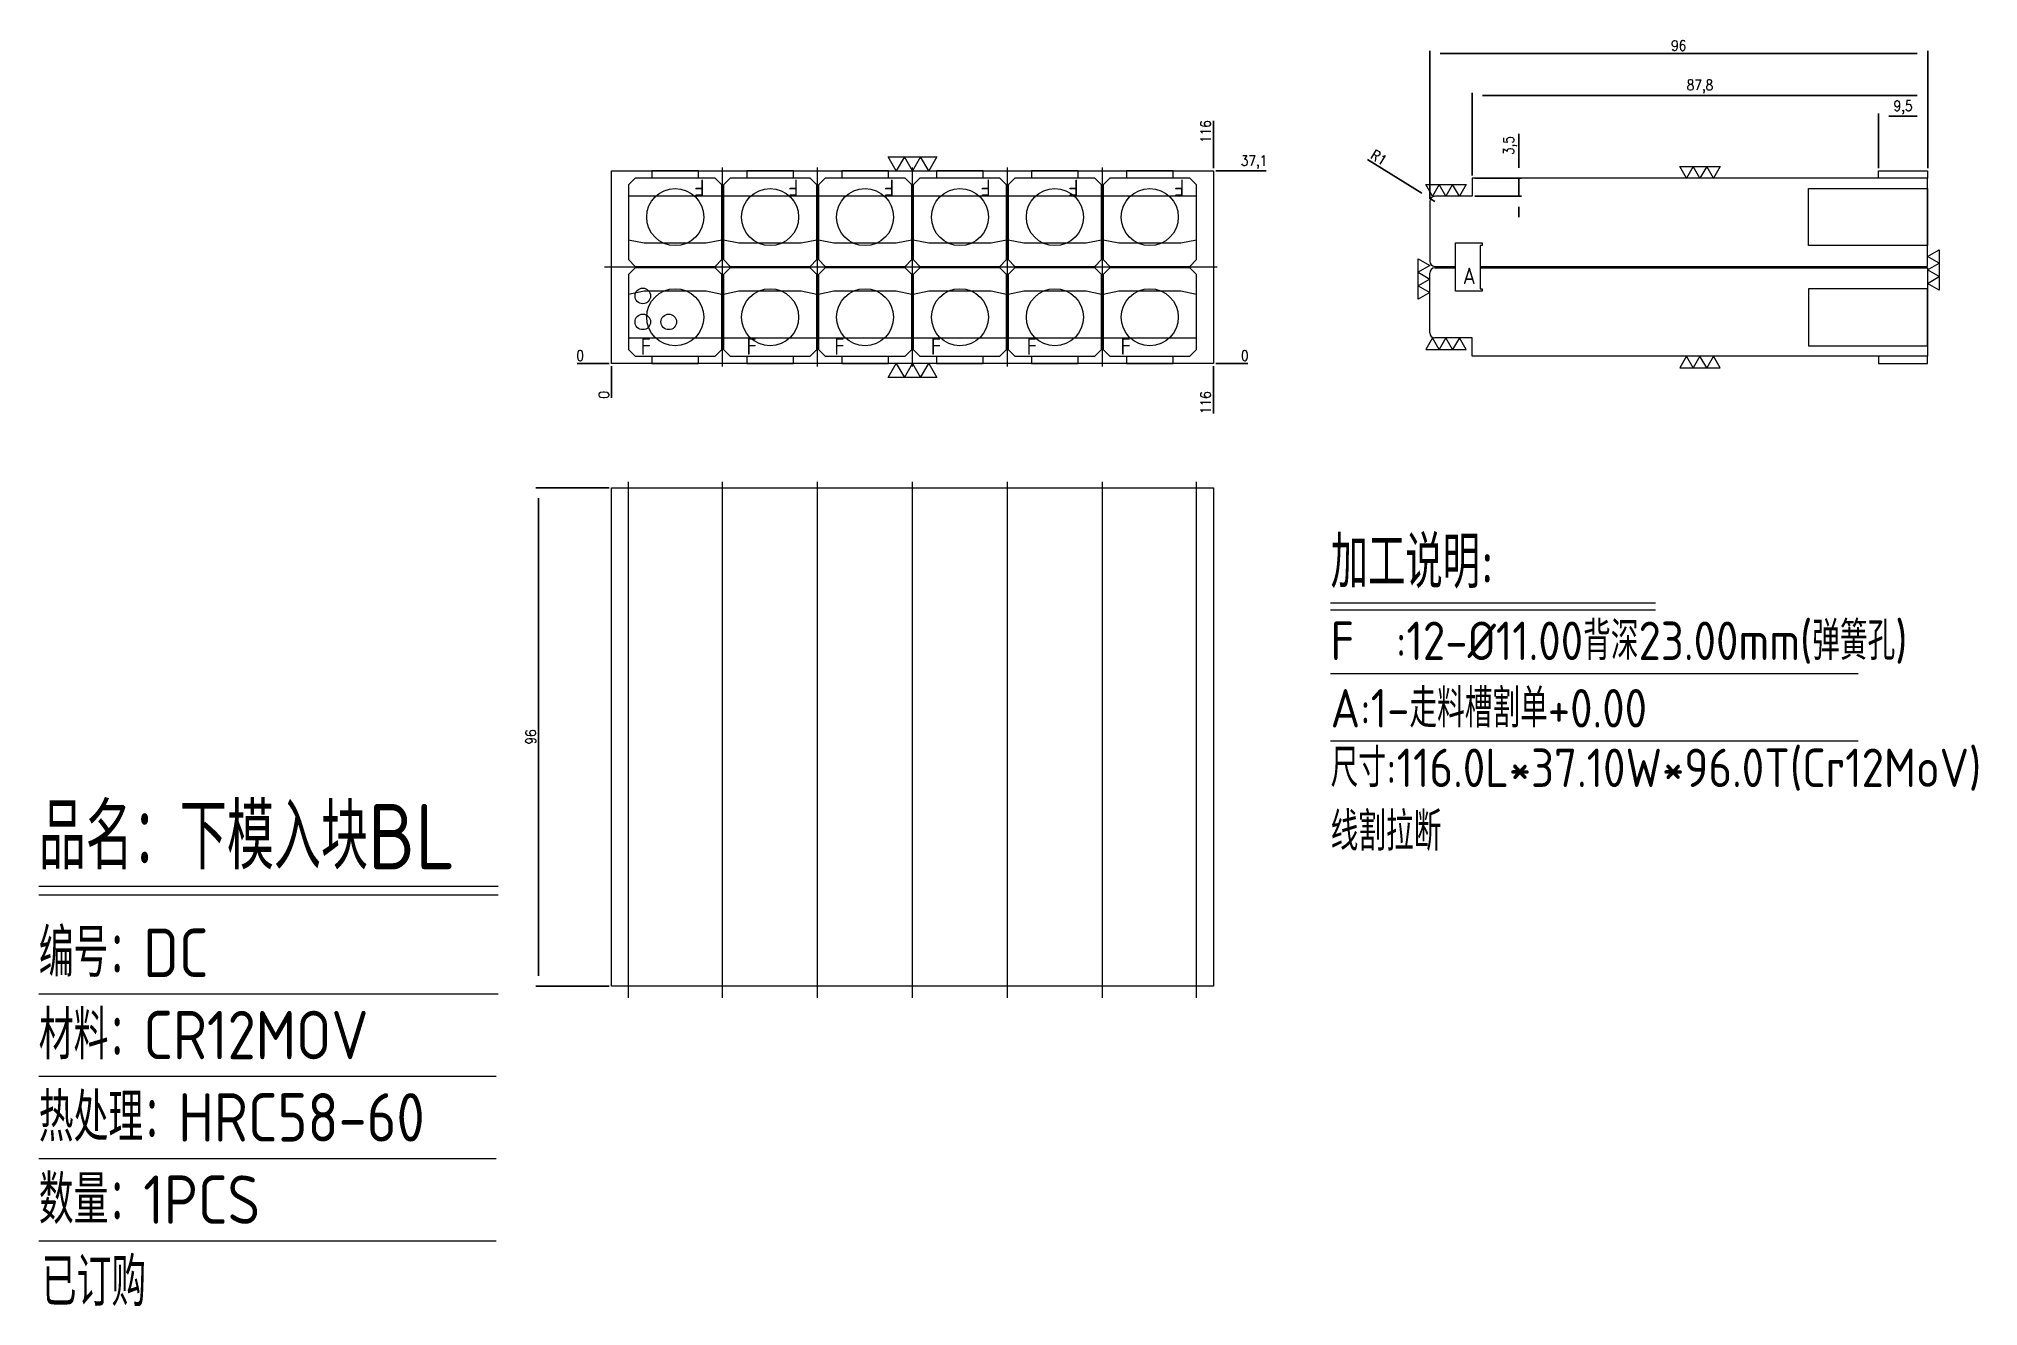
# Model space of a CAD drawing. Header units: millimetres. Extents: x 104479 to 104853, y 633 to 878.
import ezdxf
from ezdxf.enums import TextEntityAlignment as Align

# ---------------------------------------------------------------- set-up
doc = ezdxf.new("R2010")
doc.units = ezdxf.units.MM
doc.linetypes.add('HIDDEN', pattern=[0])
for name, color, linetype in [('DIE_P', 2, 'Continuous'), ('DIM', 4, 'Continuous'), ('PRESS', 3, 'Continuous'), ('TEXT', 4, 'Continuous')]:
    doc.layers.add(name, color=color, linetype=linetype)
doc.styles.add('gbenor', font='gbenor.shx', dxfattribs={"bigfont": 'gbcbig.shx'})
doc.styles.get("Standard").update_dxf_attribs({"font": 'txt.shx', "width": 0.85, "bigfont": 'ctxt.shx'})
doc.dimstyles.new('T-2-WX', dxfattribs={"dimtxt": 2, "dimasz": 2, "dimexe": 0.5, "dimexo": 0.5, "dimgap": 0.5, "dimtad": 1, "dimtxsty": 'Standard', "dimblk": 'OPEN30', "dimcen": 0, "dimazin": 3, "dimtfac": 1, "dimtmove": 0, "dimatfit": 3, "dimldrblk": 'OPEN30', "dimlwd": -1, "dimlwe": -1})

# ---------------------------------------------------------------- blocks, each defined once
blk = doc.blocks.new('*D7579')
at = {"layer": 'Defpoints', "color": 0}
for p in [(104843.46, 862.8), (104833.96, 852.26), (104843.46, 852.26)]:
    blk.add_point(p, dxfattribs=at)
at = {"layer": 'DIM', "color": 0}
for p, q in [((104833.96, 852.76), (104833.96, 863.3)), ((104835.96, 862.8), (104841.46, 862.8)), ((104843.46, 852.76), (104843.46, 863.3))]:
    blk.add_line(p, q, dxfattribs=at)
at = {"layer": 'DIM', "color": 0, "lineweight": 5, "insert": (104838.71, 864.49), "char_height": 2, "attachment_point": 5}
blk.add_mtext('9,5', dxfattribs=at)
blk = doc.blocks.new('_Open30')
blk = doc.blocks.new('*D7580')
at = {"layer": 'Defpoints', "color": 0}
for p in [(104843.46, 874.9), (104843.46, 852.26), (104747.46, 846.36)]:
    blk.add_point(p, dxfattribs=at)
at = {"layer": 'DIM', "color": 0}
for p, q in [((104747.46, 846.86), (104747.46, 875.4)), ((104843.46, 852.76), (104843.46, 875.4)), ((104749.46, 874.9), (104841.46, 874.9))]:
    blk.add_line(p, q, dxfattribs=at)
at = {"layer": 'DIM', "color": 0, "lineweight": 5, "insert": (104795.46, 876.4), "char_height": 2, "attachment_point": 5}
blk.add_mtext('96', dxfattribs=at)
blk = doc.blocks.new('*D7581')
at = {"layer": 'Defpoints', "color": 0}
for p in [(104747.61, 846.89), (104748.46, 846.36)]:
    blk.add_point(p, dxfattribs=at)
at = {"layer": 'DIM', "color": 0}
for p, q in [((104745.91, 847.94), (104735.46, 854.42)), ((104748.46, 846.36), (104747.61, 846.89))]:
    blk.add_line(p, q, dxfattribs=at)
at = {"layer": 'DIM', "color": 0, "lineweight": 5, "insert": (104737.64, 854.83), "char_height": 2, "attachment_point": 5, "rotation": 328.2061}
blk.add_mtext('R1', dxfattribs=at)
blk = doc.blocks.new('*D7582')
at = {"layer": 'Defpoints', "color": 0}
for p in [(104843.46, 866.8), (104755.66, 850.86), (104843.46, 852.26)]:
    blk.add_point(p, dxfattribs=at)
at = {"layer": 'DIM', "color": 0}
for p, q in [((104755.66, 851.36), (104755.66, 867.3)), ((104757.66, 866.8), (104841.46, 866.8)), ((104843.46, 852.76), (104843.46, 867.3))]:
    blk.add_line(p, q, dxfattribs=at)
at = {"layer": 'DIM', "color": 0, "lineweight": 5, "insert": (104799.56, 868.5), "char_height": 2, "attachment_point": 5}
blk.add_mtext('87,8', dxfattribs=at)
blk = doc.blocks.new('*D7583')
at = {"layer": 'Defpoints', "color": 0}
for p in [(104755.66, 850.86), (104764.67, 850.86), (104755.66, 847.36)]:
    blk.add_point(p, dxfattribs=at)
at = {"layer": 'DIM', "color": 0}
for p, q in [((104764.67, 852.86), (104764.67, 859.42)), ((104756.16, 850.86), (104765.17, 850.86)), ((104764.67, 847.36), (104764.67, 850.86)), ((104756.16, 847.36), (104765.17, 847.36)), ((104764.67, 845.36), (104764.67, 843.36))]:
    blk.add_line(p, q, dxfattribs=at)
at = {"layer": 'DIM', "color": 0, "lineweight": 5, "insert": (104762.98, 857.14), "char_height": 2, "attachment_point": 5, "rotation": 90}
blk.add_mtext('3,5', dxfattribs=at)
blk = doc.blocks.new('*D7584')
at = {"layer": 'Defpoints', "color": 0}
for p in [(104589.74, 791.18), (104575.65, 695.18), (104589.74, 695.18)]:
    blk.add_point(p, dxfattribs=at)
at = {"layer": 'DIM', "color": 0}
for p, q in [((104589.24, 791.18), (104575.15, 791.18)), ((104575.65, 789.18), (104575.65, 697.18)), ((104589.24, 695.18), (104575.15, 695.18))]:
    blk.add_line(p, q, dxfattribs=at)
at = {"layer": 'DIM', "color": 0, "lineweight": 5, "insert": (104574.15, 743.18), "char_height": 2, "attachment_point": 5, "rotation": 90}
blk.add_mtext('96', dxfattribs=at)
blk = doc.blocks.new('*D7585')
at = {"layer": 'Defpoints', "color": 0}
for p in [(104589.74, 815.16), (104705.74, 815.16), (104710.74, 815.16)]:
    blk.add_point(p, dxfattribs=at)
at = {"layer": 'DIM', "color": 0}
blk.add_line((104706.24, 815.16), (104712.37, 815.16), dxfattribs=at)
at = {"layer": 'DIM', "color": 0, "lineweight": 5, "insert": (104711.81, 816.66), "char_height": 2, "attachment_point": 5}
blk.add_mtext('0', dxfattribs=at)
blk = doc.blocks.new('*D7586')
at = {"layer": 'Defpoints', "color": 0}
for p in [(104705.74, 852.26), (104710.74, 852.26), (104589.74, 815.16)]:
    blk.add_point(p, dxfattribs=at)
at = {"layer": 'DIM', "color": 0}
blk.add_line((104706.24, 852.26), (104715.94, 852.26), dxfattribs=at)
at = {"layer": 'DIM', "color": 0, "lineweight": 5, "insert": (104713.59, 853.95), "char_height": 2, "attachment_point": 5}
blk.add_mtext('37,1', dxfattribs=at)
blk = doc.blocks.new('*D7587')
at = {"layer": 'Defpoints', "color": 0}
for p in [(104584.74, 815.16), (104589.74, 815.16), (104589.74, 815.16)]:
    blk.add_point(p, dxfattribs=at)
at = {"layer": 'DIM', "color": 0}
blk.add_line((104589.24, 815.16), (104583.11, 815.16), dxfattribs=at)
at = {"layer": 'DIM', "color": 0, "lineweight": 5, "insert": (104583.67, 816.66), "char_height": 2, "attachment_point": 5}
blk.add_mtext('0', dxfattribs=at)
blk = doc.blocks.new('*D7588')
at = {"layer": 'Defpoints', "color": 0}
for p in [(104589.74, 815.16), (104705.74, 815.16), (104705.74, 810.16)]:
    blk.add_point(p, dxfattribs=at)
at = {"layer": 'DIM', "color": 0}
blk.add_line((104705.74, 814.66), (104705.74, 805.53), dxfattribs=at)
at = {"layer": 'DIM', "color": 0, "lineweight": 5, "insert": (104704.24, 807.6), "char_height": 2, "attachment_point": 5, "rotation": 90}
blk.add_mtext('116', dxfattribs=at)
blk = doc.blocks.new('*D7589')
at = {"layer": 'Defpoints', "color": 0}
for p in [(104589.74, 815.16), (104589.74, 815.16), (104589.74, 810.16)]:
    blk.add_point(p, dxfattribs=at)
at = {"layer": 'DIM', "color": 0}
blk.add_line((104589.74, 814.66), (104589.74, 808.53), dxfattribs=at)
at = {"layer": 'DIM', "color": 0, "lineweight": 5, "insert": (104588.24, 809.1), "char_height": 2, "attachment_point": 5, "rotation": 90}
blk.add_mtext('0', dxfattribs=at)
blk = doc.blocks.new('*D7590')
at = {"layer": 'Defpoints', "color": 0}
for p in [(104705.74, 857.26), (104705.74, 852.26), (104589.74, 815.16)]:
    blk.add_point(p, dxfattribs=at)
at = {"layer": 'DIM', "color": 0}
blk.add_line((104705.74, 852.76), (104705.74, 861.89), dxfattribs=at)
at = {"layer": 'DIM', "color": 0, "lineweight": 5, "insert": (104704.24, 859.83), "char_height": 2, "attachment_point": 5, "rotation": 90}
blk.add_mtext('116', dxfattribs=at)

msp = doc.modelspace()

# ---------------------------------------------------------------- linework, layer by layer
at = {"layer": 'DIE_P', "color": 1, "lineweight": 5}
for p, q in [((104611.141, 814.585, 0), (104611.141, 852.926, 0)), ((104629.441, 814.585, 0), (104629.441, 852.926, 0)), ((104647.741, 814.585, 0), (104647.741, 852.926, 0)), ((104666.041, 814.585, 0), (104666.041, 852.926, 0)), ((104684.341, 814.585, 0), (104684.341, 852.926, 0)), ((104706.469, 833.712, 0), (104588.379, 833.712, 0)), ((104592.991, 692.932, 0), (104592.991, 792.338, 0)), ((104611.141, 692.932, 0), (104611.141, 792.338, 0)), ((104629.441, 692.932, 0), (104629.441, 792.338, 0)), ((104647.741, 692.932, 0), (104647.741, 792.338, 0)), ((104666.041, 692.932, 0), (104666.041, 792.338, 0)), ((104684.341, 692.932, 0), (104684.341, 792.338, 0)), ((104702.491, 692.932, 0), (104702.491, 792.338, 0))]:
    msp.add_line(p, q, dxfattribs=at)
at = {"layer": 'DIE_P', "linetype": 'Continuous', "lineweight": 5}
for p, q in [((104606.491, 850.862, 0), (104597.491, 850.862, 0)), ((104624.791, 850.862, 0), (104615.791, 850.862, 0)), ((104643.091, 850.862, 0), (104634.091, 850.862, 0)), ((104661.391, 850.862, 0), (104652.391, 850.862, 0)), ((104679.691, 850.862, 0), (104670.691, 850.862, 0)), ((104697.991, 850.862, 0), (104688.991, 850.862, 0)), ((104843.458, 850.862, 0), (104755.658, 850.862, 0)), ((104755.658, 850.862, 0), (104755.658, 847.362, 0)), ((104843.458, 833.862, 0), (104843.458, 850.862, 0)), ((104747.458, 846.362, 0), (104747.458, 834.862, 0)), ((104755.658, 847.362, 0), (104748.458, 847.362, 0)), ((104748.458, 833.862, 0), (104752.458, 833.862, 0)), ((104757.158, 833.862, 0), (104843.458, 833.862, 0)), ((104747.458, 821.062, 0), (104747.458, 832.562, 0)), ((104748.458, 833.562, 0), (104752.458, 833.562, 0)), ((104757.158, 833.562, 0), (104843.458, 833.562, 0)), ((104843.458, 833.562, 0), (104843.458, 816.562, 0)), ((104755.658, 820.062, 0), (104748.458, 820.062, 0)), ((104755.658, 816.562, 0), (104755.658, 820.062, 0)), ((104597.491, 816.562, 0), (104606.491, 816.562, 0)), ((104615.791, 816.562, 0), (104624.791, 816.562, 0)), ((104634.091, 816.562, 0), (104643.091, 816.562, 0)), ((104652.391, 816.562, 0), (104661.391, 816.562, 0)), ((104670.691, 816.562, 0), (104679.691, 816.562, 0)), ((104688.991, 816.562, 0), (104697.991, 816.562, 0)), ((104843.458, 816.562, 0), (104755.658, 816.562, 0))]:
    msp.add_line(p, q, dxfattribs=at)
at = {"layer": 'DIE_P', "color": 4, "lineweight": 5, "elevation": 0}
for points in [[(104652.417, 854.962), (104650.858, 852.262), (104649.299, 854.962), (104647.741, 852.262), (104646.182, 854.962), (104644.623, 852.262), (104643.064, 854.962), (104652.417, 854.962)], [(104643.064, 812.462), (104644.623, 815.162), (104646.182, 812.462), (104647.741, 815.162), (104649.299, 812.462), (104650.858, 815.162), (104652.417, 812.462), (104643.064, 812.462)]]:
    msp.add_lwpolyline(points, close=True, dxfattribs=at)
at = {"layer": 'DIE_P', "color": 1, "linetype": 'Continuous', "lineweight": 5, "elevation": 0}
for points in [[(104592.991, 835.155), (104594.283, 833.862), (104609.698, 833.862), (104610.991, 835.155), (104610.991, 849.569), (104609.698, 850.862), (104606.491, 850.862), (104606.491, 852.262), (104597.491, 852.262), (104597.491, 850.862), (104594.283, 850.862), (104592.991, 849.569)], [(104611.291, 835.155), (104612.583, 833.862), (104627.998, 833.862), (104629.291, 835.155), (104629.291, 849.569), (104627.998, 850.862), (104624.791, 850.862), (104624.791, 852.262), (104615.791, 852.262), (104615.791, 850.862), (104612.583, 850.862), (104611.291, 849.569)], [(104629.591, 835.155), (104630.883, 833.862), (104646.298, 833.862), (104647.591, 835.155), (104647.591, 849.569), (104646.298, 850.862), (104643.091, 850.862), (104643.091, 852.262), (104634.091, 852.262), (104634.091, 850.862), (104630.883, 850.862), (104629.591, 849.569)], [(104647.891, 835.155), (104649.183, 833.862), (104664.598, 833.862), (104665.891, 835.155), (104665.891, 849.569), (104664.598, 850.862), (104661.391, 850.862), (104661.391, 852.262), (104652.391, 852.262), (104652.391, 850.862), (104649.183, 850.862), (104647.891, 849.569)], [(104666.191, 835.155), (104667.483, 833.862), (104682.898, 833.862), (104684.191, 835.155), (104684.191, 849.569), (104682.898, 850.862), (104679.691, 850.862), (104679.691, 852.262), (104670.691, 852.262), (104670.691, 850.862), (104667.483, 850.862), (104666.191, 849.569)], [(104684.491, 835.155), (104685.783, 833.862), (104701.198, 833.862), (104702.491, 835.155), (104702.491, 849.569), (104701.198, 850.862), (104697.991, 850.862), (104697.991, 852.262), (104688.991, 852.262), (104688.991, 850.862), (104685.783, 850.862), (104684.491, 849.569)], [(104757.158, 833.862), (104757.158, 829.562), (104757.558, 829.562), (104757.558, 829.062), (104752.458, 829.062), (104752.458, 833.862), (104752.458, 838.362), (104757.558, 838.362), (104757.558, 837.862), (104757.158, 837.862)], [(104610.991, 832.269), (104609.698, 833.562), (104594.283, 833.562), (104592.991, 832.269), (104592.991, 817.855), (104594.283, 816.562), (104597.491, 816.562), (104597.491, 815.162), (104606.491, 815.162), (104606.491, 816.562), (104609.698, 816.562), (104610.991, 817.855)], [(104629.291, 832.269), (104627.998, 833.562), (104612.583, 833.562), (104611.291, 832.269), (104611.291, 817.855), (104612.583, 816.562), (104615.791, 816.562), (104615.791, 815.162), (104624.791, 815.162), (104624.791, 816.562), (104627.998, 816.562), (104629.291, 817.855)], [(104647.591, 832.269), (104646.298, 833.562), (104630.883, 833.562), (104629.591, 832.269), (104629.591, 817.855), (104630.883, 816.562), (104634.091, 816.562), (104634.091, 815.162), (104643.091, 815.162), (104643.091, 816.562), (104646.298, 816.562), (104647.591, 817.855)], [(104665.891, 832.269), (104664.598, 833.562), (104649.183, 833.562), (104647.891, 832.269), (104647.891, 817.855), (104649.183, 816.562), (104652.391, 816.562), (104652.391, 815.162), (104661.391, 815.162), (104661.391, 816.562), (104664.598, 816.562), (104665.891, 817.855)], [(104684.191, 832.269), (104682.898, 833.562), (104667.483, 833.562), (104666.191, 832.269), (104666.191, 817.855), (104667.483, 816.562), (104670.691, 816.562), (104670.691, 815.162), (104679.691, 815.162), (104679.691, 816.562), (104682.898, 816.562), (104684.191, 817.855)], [(104702.491, 832.269), (104701.198, 833.562), (104685.783, 833.562), (104684.491, 832.269), (104684.491, 817.855), (104685.783, 816.562), (104688.991, 816.562), (104688.991, 815.162), (104697.991, 815.162), (104697.991, 816.562), (104701.198, 816.562), (104702.491, 817.855)]]:
    msp.add_lwpolyline(points, close=True, dxfattribs=at)
at = {"layer": 'DIE_P', "linetype": 'HIDDEN', "lineweight": 5, "elevation": 0}
for points in [[(104820.458, 848.862), (104843.458, 848.862), (104843.458, 837.862), (104820.458, 837.862)], [(104820.458, 818.562), (104843.458, 818.562), (104843.458, 829.562), (104820.458, 829.562)]]:
    msp.add_lwpolyline(points, close=True, dxfattribs=at)
at = {"layer": 'DIE_P', "linetype": 'Continuous', "lineweight": 5, "elevation": 0}
for points in [[(104833.958, 850.862), (104833.958, 852.262), (104843.458, 852.262), (104843.458, 850.862)], [(104833.958, 816.562), (104833.958, 815.162), (104843.458, 815.162), (104843.458, 816.562)]]:
    msp.add_lwpolyline(points, close=True, dxfattribs=at)
for points in [[(104610.991, 847.362), (104592.991, 847.362)], [(104629.291, 847.362), (104611.291, 847.362)], [(104647.591, 847.362), (104629.591, 847.362)], [(104665.891, 847.362), (104647.891, 847.362)], [(104684.191, 847.362), (104666.191, 847.362)], [(104702.491, 847.362), (104684.491, 847.362)], [(104592.991, 820.062), (104610.991, 820.062)], [(104611.291, 820.062), (104629.291, 820.062)], [(104629.591, 820.062), (104647.591, 820.062)], [(104647.891, 820.062), (104665.891, 820.062)], [(104666.191, 820.062), (104684.191, 820.062)], [(104684.491, 820.062), (104702.491, 820.062)]]:
    msp.add_lwpolyline(points, dxfattribs=at)
at = {"layer": 'DIE_P', "linetype": 'HIDDEN', "lineweight": 5, "elevation": 0, "flags": 128}
for points in [[(104592.991, 838.962), (104595.991, 838.362), (104607.991, 838.362), (104610.991, 838.962)], [(104611.291, 838.962), (104614.291, 838.362), (104626.291, 838.362), (104629.291, 838.962)], [(104629.591, 838.962), (104632.591, 838.362), (104644.591, 838.362), (104647.591, 838.962)], [(104647.891, 838.962), (104650.891, 838.362), (104662.891, 838.362), (104665.891, 838.962)], [(104666.191, 838.962), (104669.191, 838.362), (104681.191, 838.362), (104684.191, 838.962)], [(104684.491, 838.962), (104687.491, 838.362), (104699.491, 838.362), (104702.491, 838.962)], [(104610.991, 828.462), (104607.991, 829.062), (104595.991, 829.062), (104592.991, 828.462)], [(104629.291, 828.462), (104626.291, 829.062), (104614.291, 829.062), (104611.291, 828.462)], [(104647.591, 828.462), (104644.591, 829.062), (104632.591, 829.062), (104629.591, 828.462)], [(104665.891, 828.462), (104662.891, 829.062), (104650.891, 829.062), (104647.891, 828.462)], [(104684.191, 828.462), (104681.191, 829.062), (104669.191, 829.062), (104666.191, 828.462)], [(104702.491, 828.462), (104699.491, 829.062), (104687.491, 829.062), (104684.491, 828.462)]]:
    msp.add_lwpolyline(points, dxfattribs=at)
at = {"layer": 'DIE_P', "color": 2, "lineweight": 5}
msp.add_lwpolyline([(104589.741, 791.183), (104705.741, 791.183), (104705.741, 695.183), (104589.741, 695.183)], close=True, dxfattribs=at)
at = {"layer": 'DIE_P', "color": 52, "linetype": 'HIDDEN', "lineweight": 5}
for centre in [(104601.991, 843.362, 0), (104620.291, 843.362, 0), (104638.591, 843.362, 0), (104656.891, 843.362, 0), (104675.191, 843.362, 0), (104693.491, 843.362, 0), (104601.991, 824.062, 0), (104620.291, 824.062, 0), (104638.591, 824.062, 0), (104656.891, 824.062, 0), (104675.191, 824.062, 0), (104693.491, 824.062, 0)]:
    msp.add_circle(centre, 5.5, dxfattribs=at)
at = {"layer": 'DIE_P', "linetype": 'Continuous', "lineweight": 5}
for centre, start, end in [((104748.458, 846.362, 0), 90, 180), ((104748.458, 834.862, 0), 180, 270), ((104748.458, 832.562, 0), 90, 180), ((104748.458, 821.062, 0), 180, 270)]:
    msp.add_arc(centre, 1, start, end, dxfattribs=at)
at = {"layer": 'DIM', "color": 4, "linetype": 'Continuous', "lineweight": 5}
for p, q in [((104479.295, 714.42), (104567.868, 714.42)), ((104479.295, 712.788), (104567.868, 712.788)), ((104479.295, 693.666), (104567.868, 693.666)), ((104479.295, 677.808), (104567.484, 677.808)), ((104479.295, 661.951), (104567.484, 661.951)), ((104479.295, 646.093), (104567.484, 646.093))]:
    msp.add_line(p, q, dxfattribs=at)
at = {"layer": 'PRESS', "color": 8, "linetype": 'HIDDEN', "lineweight": 5, "elevation": 0}
msp.add_lwpolyline([(104589.741, 815.162), (104589.741, 852.262), (104705.741, 852.262), (104705.741, 815.162)], close=True, dxfattribs=at)
at = {"layer": 'TEXT', "color": 3, "lineweight": 5}
for p, q in [((104728.357, 769.002), (104790.957, 769.002)), ((104728.357, 767.705), (104790.957, 767.705)), ((104728.357, 755.405), (104830.042, 755.405)), ((104728.357, 742.41), (104830.042, 742.41))]:
    msp.add_line(p, q, dxfattribs=at)
at = {"layer": 'TEXT', "lineweight": 5, "elevation": 0}
for points in [[(104803.456, 853.112), (104802.157, 850.862), (104800.858, 853.112), (104799.558, 850.862), (104798.259, 853.112), (104796.96, 850.862), (104795.661, 853.112), (104803.456, 853.112)], [(104754.472, 849.612), (104753.173, 847.362), (104751.874, 849.612), (104750.575, 847.362), (104749.276, 849.612), (104747.977, 847.362), (104746.678, 849.612), (104754.472, 849.612)], [(104745.208, 835.321), (104747.458, 834.022), (104745.208, 832.723), (104747.458, 831.424), (104745.208, 830.125), (104747.458, 828.826), (104745.208, 827.527), (104745.208, 835.321)], [(104845.708, 829.277), (104843.458, 830.576), (104845.708, 831.875), (104843.458, 833.174), (104845.708, 834.473), (104843.458, 835.772), (104845.708, 837.071), (104845.708, 829.277)], [(104754.472, 817.812), (104753.173, 820.062), (104751.874, 817.812), (104750.575, 820.062), (104749.276, 817.812), (104747.977, 820.062), (104746.678, 817.812), (104754.472, 817.812)], [(104803.456, 814.312), (104802.157, 816.562), (104800.858, 814.312), (104799.558, 816.562), (104798.259, 814.312), (104796.96, 816.562), (104795.661, 814.312), (104803.456, 814.312)]]:
    msp.add_lwpolyline(points, close=True, dxfattribs=at)
at = {"layer": 'TEXT', "color": 4, "lineweight": 5}
for centre in [(104595.741, 828.162, 0), (104595.741, 823.162, 0), (104600.741, 823.162, 0)]:
    msp.add_circle(centre, 1.5, dxfattribs=at)

# ---------------------------------------------------------------- texts
at = {"layer": 'DIM', "color": 3, "linetype": 'Continuous', "lineweight": 5, "style": 'gbenor'}
for s, height, p in [('品名：下模入块BL', 12.5928, (104479.295, 717.685)), ('编号：DC', 9.328, (104479.295, 696.931)), ('材料：CR12MOV', 9.328, (104479.295, 681.073)), ('热处理：HRC58-60', 9.32797, (104479.295, 665.215)), ('数量：1PCS', 9.328, (104479.295, 649.358)), ('已订购', 9.328, (104479.862, 633.5))]:
    msp.add_text(s, height=height, dxfattribs=at).set_placement(p)
at = {"layer": 'TEXT', "color": 4, "lineweight": 5, "style": 'gbenor'}
for p in [(104606.643, 849.014, 0), (104624.745, 849.014, 0), (104643.216, 849.014, 0), (104661.834, 849.014, 0), (104678.759, 849.014, 0), (104699.143, 849.014, 0)]:
    msp.add_text('F', height=3.2, rotation=180, dxfattribs=at).set_placement(p, align=Align.MIDDLE_CENTER)
for s, p in [('A', (104755.082, 832.036, 0)), ('F', (104596.338, 818.41, 0)), ('F', (104616.722, 818.41, 0)), ('F', (104633.647, 818.41, 0)), ('F', (104652.265, 818.41, 0)), ('F', (104670.736, 818.41, 0)), ('F', (104688.838, 818.41, 0))]:
    msp.add_text(s, height=3.2, dxfattribs=at).set_placement(p, align=Align.MIDDLE_CENTER)
for s, height, p in [('加工说明: ', 10.0035, (104728.357, 771.855)), ('F  :12-%%C11.00背深23.00mm(弹簧孔)', 7.41, (104728.357, 757.998)), ('尺寸:116.0L*37.10W*96.0T(Cr12MoV)', 7.41, (104728.357, 733.531))]:
    msp.add_text(s, height=height, dxfattribs=at).set_placement(p)
at = {"layer": 'TEXT', "color": 1, "lineweight": 5, "style": 'gbenor'}
for s, p in [('A:1-走料槽割单+0.00', (104728.357, 745.004)), ('线割拉断', (104728.357, 721.271))]:
    msp.add_text(s, height=7.41, dxfattribs=at).set_placement(p)

# ---------------------------------------------------------------- dimensions: what is measured, and where the dimension line sits
at = {"layer": 'DIM', "color": 8, "lineweight": 5}
for base, p1, p2, picture, middle in [((104843.458, 874.896), (104747.458, 846.362, 0), (104843.458, 852.262), '*D7580', (104795.458, 876.396)), ((104843.458, 866.805), (104755.658, 850.862, 0), (104843.458, 852.262), '*D7582', (104799.558, 868.495)), ((104843.458, 862.796), (104833.958, 852.262, 0), (104843.458, 852.262, 0), '*D7579', (104838.708, 864.486))]:
    dim = msp.add_linear_dim(base=base, p1=p1, p2=p2, dimstyle='T-2-WX', dxfattribs=at)
    dim.commit()
    dim.dimension.update_dxf_attribs({"geometry": picture, "text_midpoint": middle})
for feature_location, offset, dtype, origin, picture, middle in [((104705.741, 852.262), (0, 5), 1, (104589.741, 815.162), '*D7590', (104704.241, 859.826)), ((104705.741, 852.262), (5, 0), 0, (104589.741, 815.162), '*D7586', (104713.588, 853.952)), ((104589.740594156, 815.161711315), (-5, 0), 0, (104589.740594156, 815.161711315), '*D7587', (104583.673927489, 816.661711315)), ((104589.740594156, 815.161711315), (0, -5), 1, (104589.740594156, 815.161711315), '*D7589', (104588.240594156, 809.095044649)), ((104705.740594156, 815.161711315), (5, 0), 0, (104589.740594156, 815.161711315), '*D7585', (104711.807260823, 816.661711315)), ((104705.741, 815.162), (0, -5), 1, (104589.741, 815.162), '*D7588', (104704.241, 807.597))]:
    dim = msp.add_ordinate_dim(feature_location=feature_location, offset=offset, dtype=dtype, origin=origin, dimstyle='T-2-WX', dxfattribs=at)
    dim.commit()
    dim.dimension.update_dxf_attribs({"geometry": picture, "text_midpoint": middle})
dim = msp.add_radius_dim(center=(104748.458, 846.362, 0), mpoint=(104747.609, 846.889, 0), dimstyle='T-2-WX', dxfattribs=at)
dim.commit()
dim.dimension.update_dxf_attribs({"geometry": '*D7581', "text_midpoint": (104736.849, 853.558), "dimtype": 164})
dim = msp.add_linear_dim(base=(104764.673, 850.862), p1=(104755.658, 847.362, 0), p2=(104755.658, 850.862), angle=90, dimstyle='T-2-WX', dxfattribs=at)
dim.commit()
dim.dimension.update_dxf_attribs({"geometry": '*D7583', "text_midpoint": (104762.982, 857.143)})
at = {"layer": 'DIM', "color": 4, "lineweight": 5}
dim = msp.add_linear_dim(base=(104575.652, 695.183), p1=(104589.741, 791.183), p2=(104589.741, 695.183), angle=90, dimstyle='T-2-WX', dxfattribs=at)
dim.commit()
dim.dimension.update_dxf_attribs({"geometry": '*D7584', "text_midpoint": (104575.652, 743.183), "dimtype": 160})

doc.saveas('drawing.dxf')
